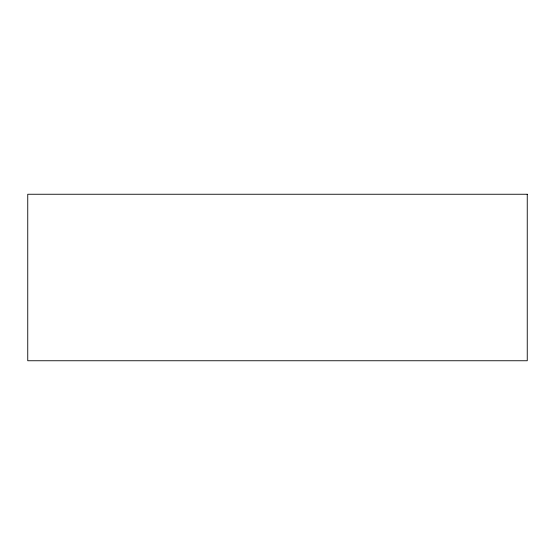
<?xml version="1.0" encoding="UTF-8"?>
<svg xmlns="http://www.w3.org/2000/svg" width="555" height="555" viewBox="0 0 555 555"><rect width="100%" height="100%" fill="white"/><g stroke="black" fill="none" stroke-linecap="round" stroke-linejoin="round"><path stroke-width="0.83" d="M527.25 194.25L27.75 194.25L27.75 360.75L527.25 360.75L527.25 194.25"/></g></svg>
